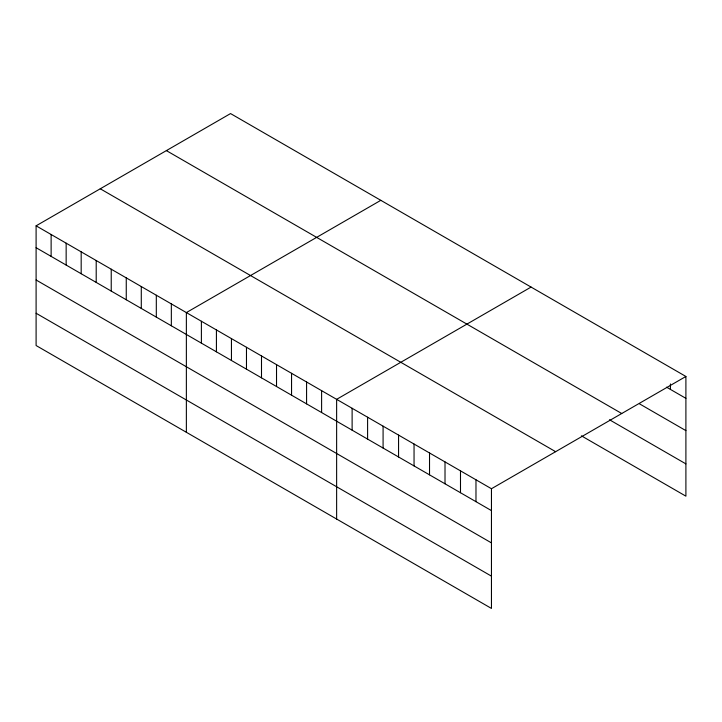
<?xml version="1.0" encoding="UTF-8"?>
<svg xmlns="http://www.w3.org/2000/svg" width="722" height="722" viewBox="0 0 722 722"><rect width="100%" height="100%" fill="white"/><g stroke="black" fill="none" stroke-linecap="round" stroke-linejoin="round"><path stroke-width="1.08" d="M36.1 225.824L491.456 488.731L491.456 608.429L36.1 345.531L36.1 225.824L230.544 113.571L685.9 376.469L685.9 496.167L581.4 435.835M380.81 200.328L186.366 312.581L186.366 432.288M531.076 287.076L336.632 399.338L336.632 519.046M491.456 488.731L685.9 376.469M666.55 387.173L685.9 398.345M639.457 403.815L685.9 430.628M166.376 150.609L621.732 413.507M609.458 419.753L685.9 463.885M100.268 188.785L555.624 451.683M36.1 247.709L491.456 510.607M36.1 279.992L491.456 542.89M36.1 313.249L491.456 576.147M670.422 383.942L670.422 389.411M475.978 479.787L475.978 501.664M460.492 470.852L460.492 492.729M445.014 461.909L445.014 483.794M429.527 452.974L429.527 474.85M414.049 444.03L414.049 465.916M398.562 435.095L398.562 456.972M383.084 426.16L383.084 448.037M367.597 417.217L367.597 439.093M352.119 408.282L352.119 430.159M321.606 390.665L321.606 412.542M306.579 381.992L306.579 403.869M291.553 373.31L291.553 395.196M276.526 364.637L276.526 386.514M261.499 355.964L261.499 377.841M246.473 347.291L246.473 369.168M231.446 338.609L231.446 360.495M216.419 329.936L216.419 351.813M201.393 321.263L201.393 343.14M171.34 303.908L171.34 325.784M156.313 295.235L156.313 317.111M141.286 286.562L141.286 308.438M126.26 277.88L126.26 299.765M111.233 269.207L111.233 291.083M96.206 260.534L96.206 282.41M81.18 251.852L81.18 273.737M66.153 243.179L66.153 265.055M51.127 234.506L51.127 256.382"/></g></svg>
